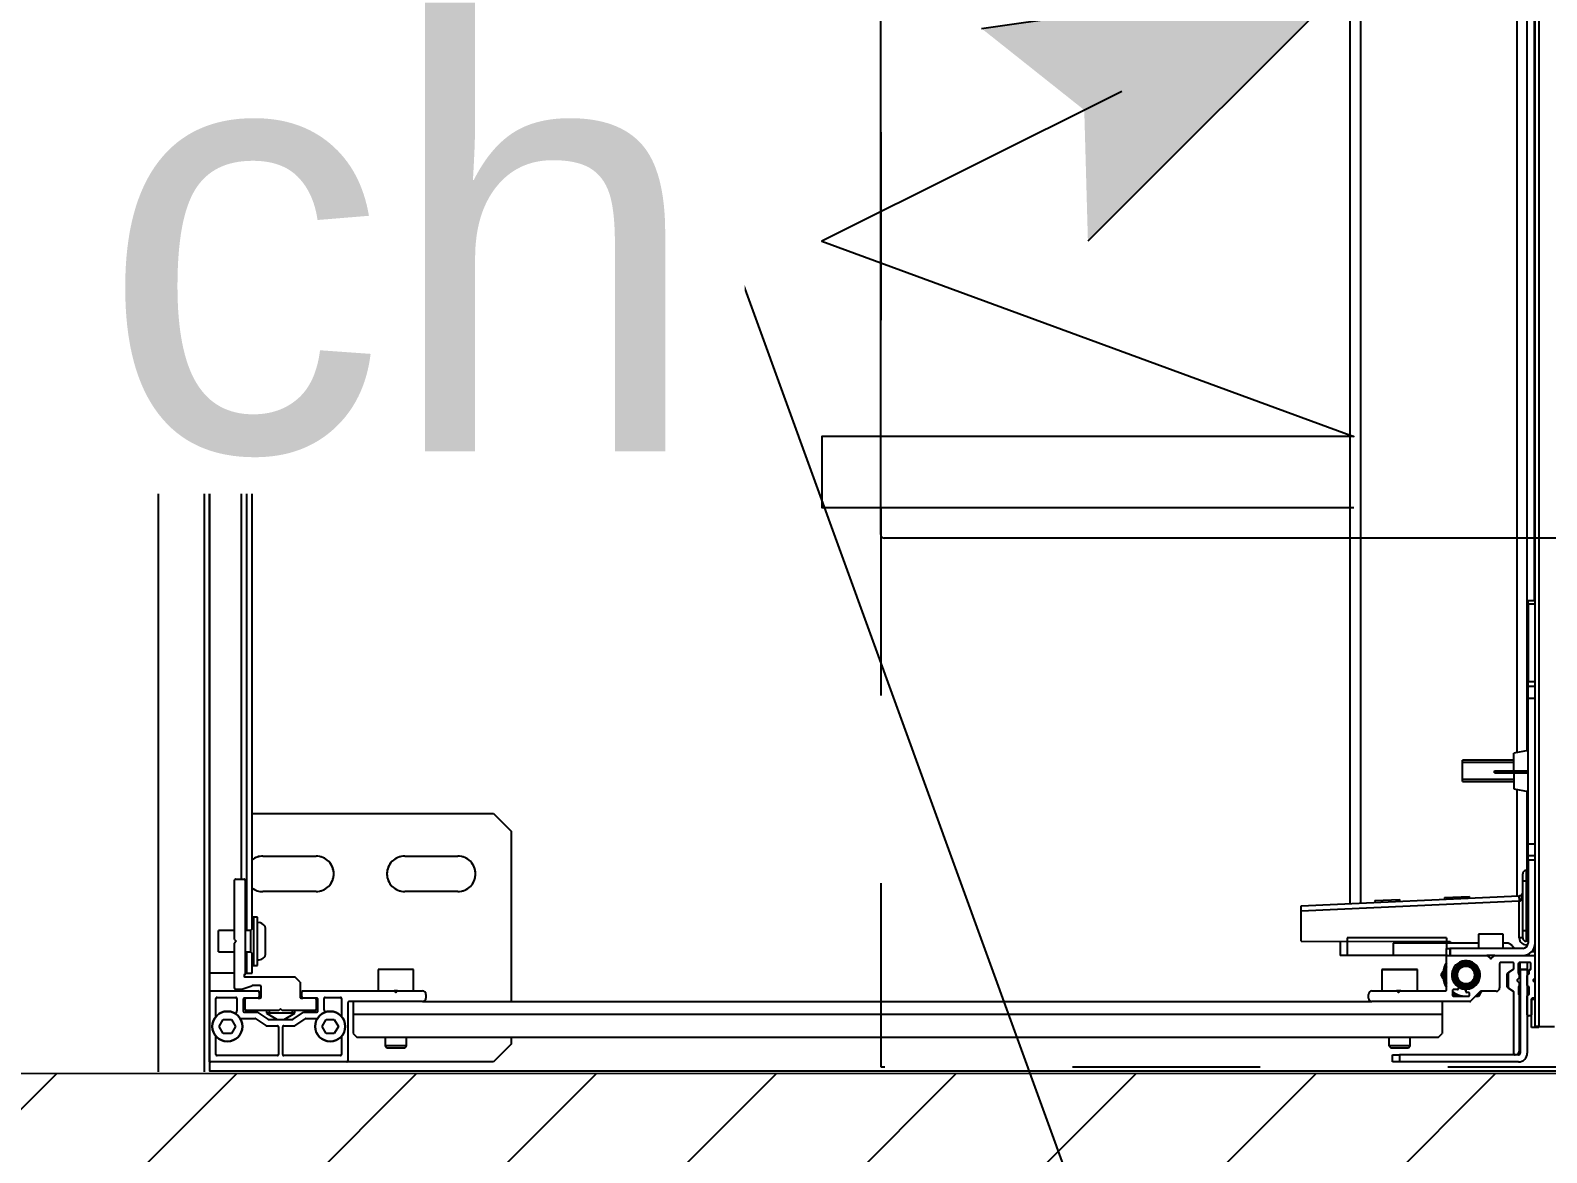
# Model space of a CAD drawing. Header units: centimetres. Extents: x -58072 to 12532, y -30603 to 6224.
# Drawn here: x 9872.75 to 9915.5, y 4298.04 to 4329.67 of the extents above; entities that cross this region are included whole.
import ezdxf

# ---------------------------------------------------------------- set-up
doc = ezdxf.new("R2010")
doc.units = ezdxf.units.CM
doc.linetypes.add('Style de ligne -1', pattern=[0.41664, 0.20828, -0.20836])
for name, color, linetype in [('B Aménagement intérieur', 252, 'Continuous'), ('B GÈnÈral_Hatch', 252, 'Continuous'), ('B Général', 252, 'Continuous'), ('C ANNOTATIONS-prestations', 252, 'Continuous'), ('F REMPLISSAGE-vert clair', 252, 'Continuous'), ('F REMPLISSAGE-vert foncé', 252, 'Continuous'), ('MTI900_Alu', 252, 'Continuous'), ('prlm-CHAUFF', 4, 'Continuous')]:
    doc.layers.add(name, color=color, linetype=linetype)
doc.layers.add('prlm-ELEC-CFO', color=1, linetype='Continuous', lineweight=25)
doc.layers.add('prlm-GAZ', color=2, linetype='Continuous', lineweight=25)
doc.layers.get('prlm-CHAUFF').off()
doc.styles.add('prlm-elec-cfo', font='comic.ttf', dxfattribs={"height": 12})

# ---------------------------------------------------------------- blocks, each defined once
blk = doc.blocks.new('B 60.200_wc-2')
at = {"layer": 'B Général', "linetype": 'Continuous'}
for p, q in [((-25, -20.1), (-25, 0)), ((-24.9, 0.1), (24.9, 0.1))]:
    blk.add_line(p, q, dxfattribs=at)
blk.add_arc((-24.9, 0), 0.1, 90, 180, dxfattribs=at)
blk = doc.blocks.new('B 60.Groupe-2-1')
at = {"layer": 'B Général', "linetype": 'Style de ligne -1', "ltscale": 25.4, "flags": 128}
blk.add_lwpolyline([(-35.4, 7.6), (35.6, 7.6), (35.6, -32.4), (-35.4, -32.4)], close=True, dxfattribs=at)
at = {"layer": 'B Général', "xscale": -1, "rotation": 270}
blk.add_blockref('B 60.200_wc-2', (35.5, 7.5), dxfattribs=at)
blk = doc.blocks.new('B 60.WC-plan-PMR')
at = {"layer": 'B Général'}
blk.add_blockref('B 60.Groupe-2-1', (0, 0), dxfattribs=at)
blk = doc.blocks.new('B 60.T2 S307 (2D)')
at = {"layer": 'B Général', "linetype": 'Continuous'}
blk.add_line((-312.395, -200.476), (-312.395, -291.559), dxfattribs=at)
at = {"layer": 'F REMPLISSAGE-vert clair'}
blk.add_line((-313.695, -199.176), (-313.695, -291.559), dxfattribs=at)
at = {"layer": 'F REMPLISSAGE-vert foncé'}
blk.add_line((-313.695, -199.176), (-313.695, -291.559), dxfattribs=at)
at = {"layer": 'F REMPLISSAGE-vert foncé', "linetype": 'Continuous'}
blk.add_line((-312.395, -200.476), (-312.395, -291.559), dxfattribs=at)
at = {"layer": 'B Général', "xscale": -1}
blk.add_blockref('B 60.WC-plan-PMR', (-257.726, -259.015), dxfattribs=at)
blk = doc.blocks.new('B 60.G 100_80')
at = {"layer": 'B Général', "linetype": 'Continuous', "flags": 128}
blk.add_lwpolyline([(9.5, -45), (9.5, 45), (48.52, 45), (48.52, -45)], close=True, dxfattribs=at)
at = {"layer": 'C ANNOTATIONS-prestations'}
for p, q in [((9.5, 44.75), (9.5, 44.72)), ((9.53, 44.75), (9.5, 44.75)), ((9.5, 44.72), (9.5, 42.78)), ((13.37, 44.75), (9.53, 44.75)), ((9.68, 44.54), (9.68, 44.033)), ((11.41, 44.57), (9.71, 44.57)), ((11.44, 43.76), (11.44, 44.54)), ((11.56, 44.54), (11.56, 43.76)), ((13.19, 44.57), (11.59, 44.57)), ((13.22, 44.033), (13.22, 44.54)), ((17.5, 44.75), (13.37, 44.75)), ((13.4, 43.08), (13.4, 44.72)), ((18, 44.25), (17.5, 44.75)), ((43.05, 44.75), (42.85, 44.75)), ((42.85, 44.75), (42.85, 44.55)), ((42.85, 44.55), (43.05, 44.55)), ((46.4, 44.75), (43.05, 44.75)), ((43.05, 44.55), (43.05, 44.75)), ((46.4, 44.55), (43.05, 44.55)), ((46.27, 44.52), (46.27, 42.791)), ((46.32, 44.55), (46.3, 44.55)), ((46.45, 42.15), (46.45, 44.5)), ((46.65, 42.15), (46.65, 44.5)), ((13.55, 43.95), (13.65, 44.05)), ((13.65, 44.05), (44.15, 44.05)), ((14.45, 44.3), (14.5, 44.35)), ((15.05, 44.3), (14.45, 44.3)), ((14.45, 44.05), (14.45, 44.3)), ((14.5, 44.35), (15, 44.35)), ((15, 44.35), (15.05, 44.3)), ((15.05, 44.3), (15.05, 44.05)), ((18, 44.05), (18, 44.25)), ((42.75, 44.3), (42.8, 44.35)), ((43.35, 44.3), (42.75, 44.3)), ((42.75, 44.05), (42.75, 44.3)), ((42.8, 44.35), (43.3, 44.35)), ((43.3, 44.35), (43.35, 44.3)), ((43.35, 44.3), (43.35, 44.05)), ((44.15, 44.05), (44.25, 43.95)), ((46.42, 42.855), (46.42, 44.45)), ((9.885, 43.95), (9.769, 43.75)), ((9.769, 43.75), (9.885, 43.55)), ((10.115, 43.95), (9.885, 43.95)), ((10.231, 43.75), (10.115, 43.95)), ((10.115, 43.55), (10.231, 43.75)), ((10.803, 43.535), (11.088, 43.725)), ((11.105, 43.73), (11.41, 43.73)), ((11.59, 43.73), (11.904, 43.73)), ((11.904, 43.73), (12.197, 43.535)), ((12.785, 43.95), (12.669, 43.75)), ((12.669, 43.75), (12.785, 43.55)), ((13.015, 43.95), (12.785, 43.95)), ((13.131, 43.75), (13.015, 43.95)), ((13.015, 43.55), (13.131, 43.75)), ((13.55, 43.4), (13.55, 43.95)), ((44.25, 43.4), (44.25, 43.95)), ((46.97, 43.78), (46.77, 43.78)), ((46.77, 43.78), (46.77, 42.98)), ((46.87, 43.75), (46.87, -43.75)), ((46.97, 43.75), (46.87, 43.75)), ((46.97, 43.75), (46.97, 43.78)), ((46.97, -43.75), (46.97, 43.75)), ((46.97, 43.75), (47.42, 43.75)), ((9.68, 43.467), (9.68, 42.96)), ((9.885, 43.55), (10.115, 43.55)), ((10.27, 42.96), (10.27, 43.307)), ((10.364, 43.53), (10.786, 43.53)), ((10.45, 42.98), (10.45, 43.32)), ((10.48, 43.35), (10.841, 43.35)), ((10.5, 43.27), (10.5, 42.98)), ((11.45, 43.3), (10.53, 43.3)), ((10.858, 43.355), (11.142, 43.545)), ((11.1, 43.377), (11.4, 43.55)), ((11.9, 43.377), (11.1, 43.377)), ((11.1, 43.3), (11.1, 43.377)), ((11.159, 43.55), (11.841, 43.55)), ((11.177, 43.3), (11.177, 43.421)), ((11.5, 43.25), (11.45, 43.3)), ((11.55, 43.3), (11.5, 43.25)), ((12.47, 43.3), (11.55, 43.3)), ((11.6, 43.55), (11.9, 43.377)), ((11.823, 43.3), (11.823, 43.421)), ((11.858, 43.545), (12.15, 43.35)), ((11.9, 43.377), (11.9, 43.3)), ((12.15, 43.35), (12.52, 43.35)), ((12.214, 43.53), (12.536, 43.53)), ((12.5, 42.98), (12.5, 43.27)), ((12.55, 43.32), (12.55, 42.98)), ((12.73, 43.28), (12.73, 42.96)), ((12.785, 43.55), (13.015, 43.55)), ((13.22, 42.96), (13.22, 43.467)), ((13.55, 43.05), (13.55, 43.4)), ((13.55, 43.4), (44.25, 43.4)), ((44.25, 43.05), (44.25, 43.4)), ((46.65, 43.42), (46.65, 42.885)), ((46.74, 43.45), (46.68, 43.45)), ((46.77, 42.98), (46.77, 43.42)), ((9.5, 42.78), (9.5, 42.25)), ((9.53, 42.75), (10.87, 42.75)), ((9.71, 42.93), (10.24, 42.93)), ((10.87, 42.95), (10.48, 42.95)), ((10.87, 42.95), (10.92, 42.95)), ((10.9, 42.78), (10.9, 42.92)), ((10.95, 42.92), (10.95, 42.63)), ((12.05, 42.5), (12.05, 42.92)), ((12.08, 42.95), (12.13, 42.95)), ((12.1, 42.92), (12.1, 42.78)), ((12.52, 42.95), (12.13, 42.95)), ((12.13, 42.75), (14.7, 42.75)), ((12.76, 42.93), (13.19, 42.93)), ((15.5, 43.05), (13.43, 43.05)), ((14.25, 42.15), (14.25, 42.75)), ((14.7, 42.75), (14.729, 42.779)), ((14.8, 42.75), (14.7, 42.75)), ((14.771, 42.779), (14.8, 42.75)), ((14.8, 42.75), (15.5, 42.75)), ((15.25, 42.75), (15.25, 42.15)), ((15.5, 43.05), (42.27, 43.05)), ((15.6, 42.85), (15.6, 42.95)), ((18, 38.25), (18, 43.05)), ((42.17, 42.95), (42.17, 42.85)), ((45.028, 43.05), (42.27, 43.05)), ((42.27, 42.75), (42.958, 42.75)), ((42.55, 42.15), (42.55, 42.75)), ((43.082, 42.75), (42.958, 42.75)), ((42.979, 42.759), (42.999, 42.779)), ((43.041, 42.779), (43.061, 42.759)), ((43.082, 42.75), (44.34, 42.75)), ((43.55, 42.75), (43.55, 42.15)), ((44.566, 42.9), (44.54, 42.854)), ((44.54, 42.74), (44.54, 42.87)), ((44.57, 42.9), (44.99, 42.9)), ((44.92, 42.76), (44.92, 42.729)), ((44.99, 42.79), (44.95, 42.79)), ((45.02, 42.87), (45.02, 42.82)), ((45.321, 42.769), (45.049, 43.041)), ((45.27, 42.906), (45.184, 42.906)), ((45.328, 42.806), (45.27, 42.906)), ((45.77, 42.76), (45.342, 42.76)), ((46.257, 42.766), (46.133, 42.679)), ((46.4, 42.653), (46.4, 42.827)), ((46.7, 42.826), (46.7, 42.654)), ((46.77, 42.98), (46.87, 42.98)), ((46.84, 42.95), (46.8, 42.95)), ((10.2, 42.67), (10.2, 41.4)), ((10.23, 42.7), (10.395, 42.7)), ((10.405, 42.699), (10.695, 42.602)), ((10.5, 42.35), (11.9, 42.35)), ((10.92, 42.6), (10.705, 42.6)), ((12.05, 42.5), (11.9, 42.35)), ((44.278, 42.4), (44.22, 42.3)), ((44.37, 42.72), (44.37, 41.78)), ((44.68, 42.71), (44.57, 42.71)), ((44.71, 42.657), (44.71, 42.68)), ((45.87, 41.98), (45.87, 42.66)), ((46.07, 42.63), (46.09, 42.65)), ((46.07, 42.27), (46.07, 42.63)), ((46.07, 42.607), (46.12, 42.607)), ((46.09, 42.25), (46.09, 42.65)), ((46.09, 42.65), (46.12, 42.65)), ((46.12, 42.654), (46.12, 42.246)), ((46.371, 42.471), (46.42, 42.521)), ((46.42, 42.379), (46.371, 42.429)), ((46.4, 42.65), (46.45, 42.65)), ((46.4, 42.607), (46.45, 42.607)), ((46.42, 42.521), (46.42, 42.625)), ((46.42, 42.28), (46.42, 42.379)), ((46.65, 42.595), (46.65, 42.31)), ((46.661, 42.651), (46.7, 42.69)), ((46.661, 42.618), (46.661, 42.651)), ((46.821, 42.471), (46.87, 42.521)), ((46.87, 42.379), (46.821, 42.429)), ((46.835, 42.414), (46.835, 42.486)), ((9.5, 42.25), (9.5, -42.25)), ((10.2, 42.25), (9.5, 42.25)), ((10.5, 39.63), (10.5, 42.29)), ((10.55, 42.25), (10.5, 42.25)), ((10.55, 42.25), (10.55, 41.65)), ((10.55, 42.25), (10.7, 42.25)), ((10.7, 42.25), (10.7, 41.7)), ((10.7, 42.03), (10.75, 42.03)), ((10.75, 42.03), (10.75, 40.67)), ((10.75, 42.03), (10.85, 42.03)), ((10.85, 42.03), (10.85, 40.67)), ((15.25, 42.15), (14.25, 42.15)), ((43.55, 42.15), (42.55, 42.15)), ((44.22, 42.3), (44.278, 42.2)), ((45.114, 41.95), (44.726, 41.95)), ((46.24, 41.95), (45.9, 41.95)), ((46.07, 42.293), (46.12, 42.293)), ((46.09, 42.25), (46.07, 42.27)), ((46.12, 42.25), (46.09, 42.25)), ((46.133, 42.221), (46.257, 42.134)), ((46.27, 42.109), (46.27, 41.98)), ((46.4, 42.293), (46.45, 42.293)), ((46.4, 42.252), (46.4, 41.98)), ((46.45, 42.25), (46.4, 42.25)), ((46.72, 41.95), (46.43, 41.95)), ((46.65, 42.15), (46.45, 42.15)), ((46.45, 42.15), (46.45, 41.95)), ((46.65, 41.95), (46.65, 42.15)), ((46.661, 42.25), (46.661, 42.287)), ((46.7, 42.21), (46.661, 42.25)), ((46.7, 42.251), (46.7, 42.15)), ((46.7, 42.15), (46.72, 42.15)), ((46.75, 42.12), (46.75, 41.98)), ((9.75, 41.65), (9.75, 41.05)), ((9.75, 41.65), (10.2, 41.65)), ((10.5, 41.65), (10.65, 41.65)), ((10.65, 41.65), (10.75, 41.75)), ((10.65, 41.05), (10.65, 41.65)), ((11.08, 41.675), (11.08, 41.025)), ((41.57, 41.75), (41.37, 41.75)), ((41.37, 41.354), (41.37, 41.75)), ((42.87, 41.75), (41.57, 41.75)), ((41.57, 41.25), (41.57, 41.75)), ((44.37, 41.75), (42.87, 41.75)), ((42.87, 41.4), (42.87, 41.75)), ((44.4, 41.75), (44.37, 41.75)), ((44.37, 41.75), (44.37, 41.55)), ((44.37, 41.4), (44.37, 41.55)), ((44.37, 41.55), (44.47, 41.55)), ((44.4, 41.75), (45.508, 41.75)), ((44.47, 41.55), (44.47, 41.75)), ((46.52, 41.55), (44.47, 41.55)), ((45.27, 41.15), (45.27, 41.55)), ((45.732, 41.75), (45.508, 41.75)), ((45.529, 41.759), (45.599, 41.829)), ((45.641, 41.829), (45.711, 41.759)), ((45.732, 41.75), (46.84, 41.75)), ((45.97, 41.55), (45.97, 41.15)), ((46.87, 41.65), (46.765, 41.65)), ((46.87, 41.75), (46.84, 41.75)), ((10.2, 41.05), (9.75, 41.05)), ((10.25, 41.35), (10.2, 41.4)), ((10.2, 41.3), (10.25, 41.35)), ((10.2, 41.3), (10.2, 39.63)), ((10.65, 41.05), (10.5, 41.05)), ((10.55, 41.05), (10.55, -41.05)), ((10.75, 40.95), (10.65, 41.05)), ((40.27, 41.351), (44.47, 41.36)), ((40.27, 41.351), (40.27, 40.5)), ((44.37, 41.25), (41.57, 41.25)), ((44.37, 41.4), (42.87, 41.4)), ((44.37, 41.25), (44.37, 41.4)), ((45.27, 41.4), (44.37, 41.4)), ((44.47, 41.36), (44.472, 41.4)), ((45.97, 41.15), (45.27, 41.15)), ((46.067, 41.4), (45.97, 41.4)), ((46.42, 41.25), (46.42, 40.221)), ((46.52, 41.25), (46.42, 41.25)), ((46.52, 41.25), (46.52, 41.05)), ((46.52, 41.05), (46.52, 39.65)), ((46.52, 41.05), (46.62, 41.05)), ((46.67, 41.35), (46.62, 41.35)), ((46.62, 41.05), (46.62, 41.35)), ((46.62, 41.05), (46.67, 41.05)), ((46.62, 39.65), (46.62, 41.05)), ((46.67, 39.067), (46.67, 41.4)), ((10.7, 41), (10.7, -41)), ((10.75, 40.67), (10.7, 40.67)), ((10.85, 40.67), (10.75, 40.67)), ((46.42, 40.221), (40.27, 40.5)), ((40.27, 40.5), (40.27, 40.35)), ((40.27, 40.35), (46.413, 40.071)), ((41.65, 2.775), (41.65, 40.287)), ((41.95, 2.775), (41.95, 40.274)), ((42.354, 40.205), (42.357, 40.255)), ((42.354, 40.205), (43.056, 40.173)), ((43.058, 40.223), (43.056, 40.173)), ((46.413, 40.071), (46.42, 40.221)), ((46.425, 40.22), (46.42, 40.221)), ((12.5, 39.95), (11, 39.95)), ((16.5, 39.95), (15, 39.95)), ((44.316, 40.116), (44.319, 40.166)), ((44.316, 40.116), (45.018, 40.084)), ((45.02, 40.134), (45.018, 40.084)), ((46.35, 37.066), (46.35, 40.074)), ((46.413, 40.071), (46.425, 40.07)), ((10.23, 39.6), (10.47, 39.6)), ((10.4, 39.6), (10.4, -39.6)), ((46.52, 39.65), (46.52, 39.45)), ((46.52, 39.65), (46.62, 39.65)), ((46.67, 39.65), (46.62, 39.65)), ((46.62, 39.35), (46.62, 39.65)), ((46.62, 39.35), (46.67, 39.35)), ((46.65, 39.35), (46.65, 37.126)), ((11, 38.95), (12.5, 38.95)), ((15, 38.95), (16.5, 38.95)), ((46.87, 39.067), (46.67, 39.067)), ((46.67, 39.067), (46.67, 38.932)), ((46.67, 38.932), (46.67, 38.6)), ((46.67, 38.932), (46.87, 38.932)), ((46.67, 38.6), (46.67, 34.5)), ((46.67, 38.6), (46.87, 38.6)), ((17.5, 37.75), (18, 38.25)), ((10.7, 37.75), (17.5, 37.75)), ((44.82, 36.85), (44.82, 36.25)), ((44.82, 36.85), (46.27, 36.85)), ((46.27, 36.789), (44.82, 36.789)), ((46.27, 37.05), (46.67, 37.13)), ((46.27, 36.6), (46.27, 37.05)), ((45.725, 36.6), (45.725, 36.55)), ((45.725, 36.6), (45.861, 36.6)), ((45.725, 36.55), (45.861, 36.55)), ((45.861, 36.6), (45.861, 36.55)), ((45.861, 36.6), (46.67, 36.6)), ((45.861, 36.55), (46.67, 36.55)), ((46.27, 36.55), (46.27, 36.05)), ((46.27, 36.311), (44.82, 36.311)), ((46.27, 36.25), (44.82, 36.25)), ((46.67, 35.97), (46.27, 36.05)), ((46.35, 2.6), (46.35, 36.034)), ((46.65, 35.974), (46.65, 2.5)), ((46.67, 34.5), (46.87, 34.5)), ((46.67, 34.5), (46.67, 34.168)), ((46.87, 34.168), (46.67, 34.168)), ((46.67, 34.168), (46.67, 34.033)), ((46.67, 31.85), (46.67, 34.033)), ((46.67, 34.033), (46.87, 34.033)), ((46.67, 31.85), (46.67, 31.75)), ((46.87, 31.85), (46.67, 31.85)), ((46.67, 31.75), (46.87, 31.75)), ((46.85, 31.75), (46.85, 2.433))]:
    blk.add_line(p, q, dxfattribs=at)
at = {"layer": 'C ANNOTATIONS-prestations', "flags": 128}
for points in [[(9.5, 44.72, -0.198912), (9.509, 44.741, -0.198912), (9.53, 44.75)], [(9.68, 44.54, -0.198912), (9.689, 44.561, -0.198912), (9.71, 44.57)], [(11.41, 44.57, -0.198912), (11.431, 44.561, -0.198912), (11.44, 44.54)], [(11.56, 44.54, -0.198912), (11.569, 44.561, -0.198912), (11.59, 44.57)], [(13.19, 44.57, -0.198912), (13.211, 44.561, -0.198912), (13.22, 44.54)], [(13.37, 44.75, -0.198912), (13.391, 44.741, -0.198912), (13.4, 44.72)], [(46.27, 44.52, -0.198912), (46.279, 44.541, -0.198912), (46.3, 44.55)], [(46.32, 44.55, -0.198912), (46.391, 44.521, -0.198912), (46.42, 44.45)], [(46.4, 44.75, -0.198912), (46.577, 44.677, -0.198912), (46.65, 44.5)], [(46.4, 44.55, -0.198912), (46.435, 44.535, -0.198912), (46.45, 44.5)], [(9.68, 44.03, -0.01196), (9.68, 44.031, -0.01196), (9.68, 44.033)], [(13.22, 44.033, -0.01196), (13.22, 44.031, -0.01196), (13.22, 44.03)], [(11.088, 43.725, -0.073633), (11.096, 43.729, -0.073633), (11.105, 43.73)], [(11.44, 43.76, -0.198912), (11.431, 43.739, -0.198912), (11.41, 43.73)], [(11.59, 43.73, -0.198912), (11.569, 43.739, -0.198912), (11.56, 43.76)], [(9.68, 43.467, -0.01196), (9.68, 43.469, -0.01196), (9.68, 43.47)], [(10.225, 43.39, -0.123554), (10.258, 43.354, -0.123554), (10.27, 43.307)], [(10.45, 43.32, -0.198912), (10.459, 43.341, -0.198912), (10.48, 43.35)], [(10.5, 43.27, -0.198912), (10.509, 43.291, -0.198912), (10.53, 43.3)], [(10.803, 43.535, -0.073633), (10.795, 43.531, -0.073633), (10.786, 43.53)], [(10.858, 43.355, -0.073633), (10.85, 43.351, -0.073633), (10.841, 43.35)], [(11.142, 43.545, -0.073633), (11.15, 43.549, -0.073633), (11.159, 43.55)], [(11.841, 43.55, -0.073633), (11.85, 43.549, -0.073633), (11.858, 43.545)], [(12.214, 43.53, -0.073633), (12.205, 43.531, -0.073633), (12.197, 43.535)], [(12.47, 43.3, -0.198912), (12.491, 43.291, -0.198912), (12.5, 43.27)], [(12.52, 43.35, -0.198912), (12.541, 43.341, -0.198912), (12.55, 43.32)], [(12.73, 43.28, -0.095961), (12.737, 43.318, -0.095961), (12.758, 43.35)], [(13.22, 43.47, -0.01196), (13.22, 43.469, -0.01196), (13.22, 43.467)], [(46.65, 43.42, -0.198912), (46.659, 43.441, -0.198912), (46.68, 43.45)], [(46.74, 43.45, -0.198912), (46.761, 43.441, -0.198912), (46.77, 43.42)], [(9.53, 42.75, -0.198912), (9.509, 42.759, -0.198912), (9.5, 42.78)], [(9.71, 42.93, -0.198912), (9.689, 42.939, -0.198912), (9.68, 42.96)], [(10.27, 42.96, -0.198912), (10.261, 42.939, -0.198912), (10.24, 42.93)], [(10.48, 42.95, -0.198912), (10.459, 42.959, -0.198912), (10.45, 42.98)], [(10.53, 42.95, -0.198912), (10.509, 42.959, -0.198912), (10.5, 42.98)], [(10.87, 42.95, -0.198912), (10.891, 42.941, -0.198912), (10.9, 42.92)], [(10.9, 42.78, -0.198912), (10.891, 42.759, -0.198912), (10.87, 42.75)], [(10.92, 42.95, -0.198912), (10.941, 42.941, -0.198912), (10.95, 42.92)], [(12.05, 42.92, -0.198912), (12.059, 42.941, -0.198912), (12.08, 42.95)], [(12.1, 42.92, -0.198912), (12.109, 42.941, -0.198912), (12.13, 42.95)], [(12.13, 42.75, -0.198912), (12.109, 42.759, -0.198912), (12.1, 42.78)], [(12.5, 42.98, -0.198912), (12.491, 42.959, -0.198912), (12.47, 42.95)], [(12.55, 42.98, -0.198912), (12.541, 42.959, -0.198912), (12.52, 42.95)], [(12.76, 42.93, -0.198912), (12.739, 42.939, -0.198912), (12.73, 42.96)], [(13.22, 42.96, -0.198912), (13.211, 42.939, -0.198912), (13.19, 42.93)], [(13.43, 43.05, -0.198912), (13.409, 43.059, -0.198912), (13.4, 43.08)], [(14.729, 42.779, -0.198912), (14.75, 42.788, -0.198912), (14.771, 42.779)], [(15.5, 43.05, -0.198912), (15.571, 43.021, -0.198912), (15.6, 42.95)], [(15.6, 42.85, -0.198912), (15.571, 42.779, -0.198912), (15.5, 42.75)], [(42.17, 42.95, -0.198912), (42.199, 43.021, -0.198912), (42.27, 43.05)], [(42.27, 42.75, -0.198912), (42.199, 42.779, -0.198912), (42.17, 42.85)], [(42.979, 42.759, -0.098491), (42.969, 42.752, -0.098491), (42.958, 42.75)], [(42.999, 42.779, -0.198912), (43.02, 42.788, -0.198912), (43.041, 42.779)], [(43.082, 42.75, -0.098491), (43.071, 42.752, -0.098491), (43.061, 42.759)], [(44.34, 42.75, -0.198912), (44.361, 42.741, -0.198912), (44.37, 42.72)], [(44.54, 42.87, -0.198912), (44.549, 42.891, -0.198912), (44.57, 42.9)], [(44.54, 42.764, -0.104675), (44.761, 42.879, -0.104675), (45.009, 42.893)], [(44.54, 42.827, -0.02871), (44.603, 42.867, -0.02871), (44.67, 42.9)], [(44.92, 42.76, -0.198912), (44.929, 42.781, -0.198912), (44.95, 42.79)], [(44.99, 42.9, -0.198912), (45.011, 42.891, -0.198912), (45.02, 42.87)], [(45.02, 42.82, -0.198912), (45.011, 42.799, -0.198912), (44.99, 42.79)], [(45.028, 43.05, -0.098491), (45.039, 43.048, -0.098491), (45.049, 43.041)], [(45.207, 42.883, -0.041018), (45.298, 42.829, -0.041018), (45.379, 42.76)], [(45.342, 42.76, -0.098491), (45.331, 42.762, -0.098491), (45.321, 42.769)], [(45.77, 42.76, -0.198912), (45.841, 42.731, -0.198912), (45.87, 42.66)], [(46.27, 42.791, -0.120588), (46.267, 42.777, -0.120588), (46.257, 42.766)], [(46.4, 42.827, -0.155096), (46.406, 42.844, -0.155096), (46.42, 42.855)], [(46.675, 42.855, -0.17724), (46.657, 42.866, -0.17724), (46.65, 42.885)], [(46.675, 42.855, -0.17724), (46.693, 42.845, -0.17724), (46.7, 42.826)], [(46.8, 42.95, -0.198912), (46.779, 42.959, -0.198912), (46.77, 42.98)], [(46.84, 42.95, -0.198912), (46.861, 42.941, -0.198912), (46.87, 42.92)], [(10.2, 42.67, -0.198912), (10.209, 42.691, -0.198912), (10.23, 42.7)], [(10.395, 42.7, -0.040241), (10.4, 42.7, -0.040241), (10.405, 42.699)], [(10.5, 42.29, -0.414214), (10.47, 42.32, -0.414214), (10.5, 42.35)], [(10.705, 42.6, -0.040241), (10.7, 42.6, -0.040241), (10.695, 42.602)], [(10.95, 42.63, -0.198912), (10.941, 42.609, -0.198912), (10.92, 42.6)], [(44.37, 41.954, -0.14145), (44.27, 42.3, -0.14145), (44.37, 42.646)], [(44.37, 42.06, -0.103148), (44.32, 42.3, -0.103148), (44.37, 42.54)], [(44.948, 42.699, -0.366532), (45.318, 42.338, -0.366532), (45.023, 41.914, -0.366532), (44.556, 42.135, -0.366532), (44.697, 42.632)], [(44.57, 42.71, -0.198912), (44.549, 42.719, -0.198912), (44.54, 42.74)], [(44.68, 42.71, -0.198912), (44.701, 42.701, -0.198912), (44.71, 42.68)], [(44.697, 42.632, -0.082935), (44.817, 42.687, -0.082935), (44.948, 42.699)], [(44.71, 42.657, -0.122946), (44.706, 42.643, -0.122946), (44.697, 42.632)], [(44.948, 42.699, -0.189855), (44.928, 42.709, -0.189855), (44.92, 42.729)], [(46.12, 42.654, -0.120588), (46.123, 42.668, -0.120588), (46.133, 42.679)], [(46.371, 42.429, -0.198912), (46.362, 42.45, -0.198912), (46.371, 42.471)], [(46.42, 42.625, -0.155096), (46.406, 42.636, -0.155096), (46.4, 42.653)], [(46.661, 42.651, -0.013224), (46.655, 42.65, -0.013224), (46.65, 42.65)], [(46.65, 42.595, -0.17724), (46.657, 42.614, -0.17724), (46.675, 42.625)], [(46.7, 42.654, -0.17724), (46.693, 42.635, -0.17724), (46.675, 42.625)], [(46.821, 42.429, -0.198912), (46.812, 42.45, -0.198912), (46.821, 42.471)], [(45.9, 41.95, -0.198912), (45.879, 41.959, -0.198912), (45.87, 41.98)], [(46.133, 42.221, -0.120588), (46.123, 42.232, -0.120588), (46.12, 42.246)], [(46.27, 41.98, -0.198912), (46.261, 41.959, -0.198912), (46.24, 41.95)], [(46.257, 42.134, -0.120588), (46.267, 42.123, -0.120588), (46.27, 42.109)], [(46.4, 42.252, -0.155096), (46.406, 42.269, -0.155096), (46.42, 42.28)], [(46.43, 41.95, -0.198912), (46.409, 41.959, -0.198912), (46.4, 41.98)], [(46.675, 42.28, -0.17724), (46.657, 42.291, -0.17724), (46.65, 42.31)], [(46.65, 42.25, -0.013224), (46.655, 42.25, -0.013224), (46.661, 42.25)], [(46.675, 42.28, -0.17724), (46.693, 42.27, -0.17724), (46.7, 42.251)], [(46.72, 42.15, -0.198912), (46.741, 42.141, -0.198912), (46.75, 42.12)], [(46.75, 41.98, -0.198912), (46.741, 41.959, -0.198912), (46.72, 41.95)], [(10.85, 41.873, -0.218554), (11.01, 41.827, -0.218554), (11.08, 41.675)], [(10.85, 41.874, -0.003145), (10.853, 41.874, -0.003145), (10.855, 41.874)], [(44.4, 41.75, -0.198912), (44.379, 41.759, -0.198912), (44.37, 41.78)], [(45.529, 41.759, -0.098491), (45.519, 41.752, -0.098491), (45.508, 41.75)], [(45.599, 41.829, -0.198912), (45.62, 41.838, -0.198912), (45.641, 41.829)], [(45.732, 41.75, -0.098491), (45.721, 41.752, -0.098491), (45.711, 41.759)], [(46.22, 41.472, -0.109774), (46.151, 41.419, -0.109774), (46.067, 41.4)], [(46.22, 41.472, -0.028434), (46.259, 41.513, -0.028434), (46.302, 41.55)], [(46.52, 41.75, -0.198912), (46.767, 41.648, -0.198912), (46.87, 41.4)], [(46.52, 41.55, -0.198912), (46.626, 41.506, -0.198912), (46.67, 41.4)], [(46.87, 41.78, -0.198912), (46.861, 41.759, -0.198912), (46.84, 41.75)], [(46.42, 41.25, -0.227222), (46.495, 41.406, -0.227222), (46.663, 41.445)], [(46.52, 41.25, -0.198912), (46.549, 41.321, -0.198912), (46.62, 41.35)], [(11.08, 41.025, -0.218554), (11.01, 40.873, -0.218554), (10.85, 40.827)], [(10.855, 40.827, -0.003145), (10.853, 40.826, -0.003145), (10.85, 40.826)], [(10.7, 39.85, -0.080612), (10.842, 39.924, -0.080612), (11, 39.95)], [(12.5, 39.95, -0.414214), (13, 39.45, -0.414214), (12.5, 38.95)], [(15, 38.95, -0.414214), (14.5, 39.45, -0.414214), (15, 39.95)], [(16.5, 39.95, -0.414214), (17, 39.45, -0.414214), (16.5, 38.95)], [(46.425, 40.07, -0.193016), (46.492, 40.04, -0.193016), (46.52, 39.97)], [(10.23, 39.6, -0.198912), (10.209, 39.609, -0.198912), (10.2, 39.63)], [(10.5, 39.63, -0.198912), (10.491, 39.609, -0.198912), (10.47, 39.6)], [(46.62, 39.35, -0.198912), (46.549, 39.379, -0.198912), (46.52, 39.45)], [(11, 38.95, -0.080612), (10.842, 38.976, -0.080612), (10.7, 39.05)]]:
    blk.add_lwpolyline(points, format="xyb", dxfattribs=at)
at = {"layer": 'C ANNOTATIONS-prestations'}
for centre, radius in [((10, 43.75), 0.425), ((12.9, 43.75), 0.425), ((44.92, 42.3), 0.35), ((44.92, 42.3), 0.3), ((44.92, 42.3), 0.25)]:
    blk.add_circle(centre, radius, dxfattribs=at)
for points, knots in [([(46.425, 40.07), (46.424, 40.07), (46.424, 40.071), (46.424, 40.072), (46.423, 40.074), (46.422, 40.083), (46.422, 40.103), (46.422, 40.13), (46.423, 40.182), (46.424, 40.218), (46.424, 40.219), (46.425, 40.22)], [0, 0, 0, 1, 2, 3, 4, 5, 6, 7, 8, 8, 9, 9, 9]), ([(46.425, 40.22), (46.425, 40.22), (46.437, 40.218), (46.454, 40.206), (46.467, 40.191), (46.48, 40.171), (46.491, 40.146), (46.501, 40.117), (46.513, 40.068), (46.52, 40.004), (46.52, 39.975), (46.52, 39.972), (46.52, 39.97)], [0, 0, 0, 1, 2, 3, 4, 5, 6, 7, 8, 9, 9, 10, 10, 10])]:
    blk.add_open_spline(points, degree=2, knots=knots, dxfattribs=at)
blk = doc.blocks.new('B 70.MTI900_Alu_390')
at = {"layer": 'MTI900_Alu', "color": 1, "linetype": 'Continuous'}
for p, q in [((-4.475, 0), (-4.472, 0)), ((-4.475, -0.003), (-4.475, 0)), ((-4.472, 0), (-4.278, 0)), ((-4.278, 0), (-4.225, 0)), ((-4.225, 0), (4.225, 0)), ((-4.225, -0.07), (-4.225, 0)), ((-4.475, -0.387), (-4.475, -0.003)), ((-4.457, -0.191), (-4.457, -0.021)), ((-4.454, -0.018), (-4.4033, -0.018)), ((-4.395, -0.0385), (-4.375, -0.0269)), ((-4.395, -0.0615), (-4.395, -0.0385)), ((-4.375, -0.0269), (-4.355, -0.0385)), ((-4.355, -0.0385), (-4.355, -0.0615)), ((-4.3467, -0.018), (-4.296, -0.018)), ((-4.293, -0.021), (-4.293, -0.074)), ((-4.275, -0.003), (-4.275, -0.137)), ((-4.165, -0.025), (-4.105, -0.025)), ((-4.165, -0.025), (-4.165, -0.07)), ((-4.105, -0.07), (-4.105, -0.025)), ((-4.375, -0.0731), (-4.395, -0.0615)), ((-4.355, -0.0615), (-4.375, -0.0731)), ((-4.296, -0.077), (-4.3306, -0.077)), ((-4.27, -0.073), (-4.27, -0.0895)), ((-4.267, -0.07), (-4.14, -0.07)), ((-4.135, -0.075), (-4.14, -0.07)), ((-4.13, -0.07), (-4.135, -0.075)), ((-4.13, -0.07), (-3.963, -0.07)), ((-3.96, -0.073), (-3.96, -0.097)), ((-4.353, -0.0864), (-4.353, -0.1286)), ((-4.335, -0.098), (-4.335, -0.1341)), ((-4.298, -0.095), (-4.332, -0.095)), ((-4.33, -0.195), (-4.33, -0.103)), ((-4.327, -0.1), (-4.298, -0.1)), ((-4.295, -0.137), (-4.295, -0.098)), ((-4.2698, -0.0905), (-4.2602, -0.1195)), ((-4.26, -0.142), (-4.26, -0.1205)), ((-4.235, -0.1), (-4.235, -0.24)), ((-3.963, -0.1), (-4.229, -0.1)), ((-4.225, -0.105), (-4.225, -0.1)), ((-4.225, -0.105), (-4.165, -0.105)), ((-4.225, -0.105), (-4.225, -0.12)), ((-4.225, -0.12), (-4.17, -0.12)), ((-4.203, -0.12), (-4.203, -0.125)), ((-4.203, -0.125), (-4.067, -0.125)), ((-4.203, -0.125), (-4.203, -0.135)), ((-4.165, -0.115), (-4.175, -0.125)), ((-4.165, -0.1), (-4.165, -0.115)), ((-4.105, -0.115), (-4.165, -0.115)), ((-4.105, -0.115), (-4.105, -0.1)), ((-4.105, -0.105), (4.105, -0.105)), ((-4.095, -0.125), (-4.105, -0.115)), ((-4.1, -0.12), (4.1, -0.12)), ((-4.067, -0.125), (-4.067, -0.12)), ((-4.067, -0.135), (-4.067, -0.125)), ((-3.96, -0.09), (3.96, -0.09)), ((-3.775, -0.12), (-3.775, -0.8)), ((-4.373, -0.1605), (-4.373, -0.191)), ((-4.3535, -0.1303), (-4.3725, -0.1588)), ((-4.3377, -0.16), (-4.355, -0.19)), ((-4.355, -0.1659), (-4.355, -0.2341)), ((-4.3355, -0.1358), (-4.3545, -0.1642)), ((-4.33, -0.1677), (-4.3421, -0.1677)), ((-4.3377, -0.24), (-4.3377, -0.16)), ((-4.33, -0.16), (-4.3377, -0.16)), ((-4.295, -0.137), (-4.295, -0.142)), ((-4.278, -0.14), (-4.292, -0.14)), ((-4.292, -0.145), (-4.263, -0.145)), ((-4.203, -0.135), (-4.067, -0.135)), ((-4.1675, -0.158), (-4.1025, -0.158)), ((-3.995, -0.3), (-3.995, -0.15)), ((-3.895, -0.15), (-3.895, -0.3)), ((-4.457, -0.369), (-4.457, -0.209)), ((-4.376, -0.194), (-4.454, -0.194)), ((-4.454, -0.206), (-4.376, -0.206)), ((-4.373, -0.209), (-4.373, -0.2404)), ((-4.355, -0.21), (-4.3377, -0.24)), ((-4.325, -0.2), (-4.33, -0.195)), ((-4.33, -0.205), (-4.325, -0.2)), ((-4.33, -0.297), (-4.33, -0.205)), ((-4.373, -0.2404), (-4.3535, -0.2697)), ((-4.3545, -0.2358), (-4.335, -0.265)), ((-4.33, -0.2323), (-4.3421, -0.2323)), ((-4.3377, -0.24), (-4.33, -0.24)), ((-4.25, -0.255), (-4.292, -0.255)), ((-4.25, -0.255), (-4.235, -0.24)), ((-4.353, -0.2714), (-4.353, -0.3036)), ((-4.335, -0.265), (-4.335, -0.302)), ((-4.295, -0.258), (-4.295, -0.263)), ((-4.295, -0.302), (-4.295, -0.263)), ((-4.292, -0.26), (-4.278, -0.26)), ((-4.275, -0.263), (-4.275, -0.52)), ((-4.395, -0.3285), (-4.375, -0.3169)), ((-4.395, -0.3515), (-4.395, -0.3285)), ((-4.375, -0.3169), (-4.355, -0.3285)), ((-4.355, -0.3285), (-4.355, -0.3515)), ((-4.332, -0.305), (-4.298, -0.305)), ((-4.328, -0.323), (-4.296, -0.323)), ((-4.298, -0.3), (-4.327, -0.3)), ((-4.293, -0.326), (-4.293, -0.369)), ((-4.4033, -0.372), (-4.454, -0.372)), ((-4.375, -0.3631), (-4.395, -0.3515)), ((-4.355, -0.3515), (-4.375, -0.3631)), ((-4.296, -0.372), (-4.3467, -0.372)), ((-4.475, -0.8), (-4.475, -0.387)), ((-4.308, -0.39), (-4.472, -0.39)), ((-4.395, -0.405), (-4.405, -0.415)), ((-4.405, -0.415), (-4.405, -3.465)), ((-4.34, -0.405), (-4.395, -0.405)), ((-4.305, -0.405), (-4.34, -0.405)), ((-4.34, -0.405), (-4.34, -3.475)), ((-4.305, -0.6), (-4.305, -0.393)), ((-4.43, -0.495), (-4.435, -0.5)), ((-4.435, -0.5), (-4.435, -0.55)), ((-4.43, -0.555), (-4.43, -0.495)), ((-4.405, -0.495), (-4.43, -0.495)), ((-4.215, -0.475), (-4.275, -0.475)), ((-4.215, -0.575), (-4.215, -0.475)), ((-4.435, -0.55), (-4.43, -0.555)), ((-4.43, -0.555), (-4.405, -0.555)), ((-4.275, -0.52), (-4.2779, -0.5229)), ((-4.2779, -0.5271), (-4.275, -0.53)), ((-4.275, -0.53), (-4.275, -0.52)), ((-4.275, -0.53), (-4.275, -0.6)), ((-3.995, -0.7), (-3.995, -0.55)), ((-3.895, -0.55), (-3.895, -0.7)), ((-4.275, -0.575), (-4.215, -0.575)), ((-4.305, -0.6), (-4.305, -3.277)), ((-4.285, -0.61), (-4.295, -0.61)), ((-4.425, -0.85), (-4.475, -0.8)), ((-3.775, -0.8), (-3.825, -0.85)), ((-4.405, -0.85), (-4.425, -0.85)), ((-3.825, -0.85), (-4.305, -0.85)), ((-4.1351, -3.077), (-4.136, -3.497)), ((-4.1351, -3.077), (-4.05, -3.077)), ((-4.0221, -3.692), (-4.05, -3.077)), ((-4.05, -3.077), (-4.035, -3.077)), ((-4.035, -3.077), (-4.0071, -3.6913)), ((-4.175, -3.207), (-4.175, -3.187)), ((-4.1353, -3.187), (-4.175, -3.187)), ((-4.175, -3.337), (-4.175, -3.207)), ((-4.125, -3.207), (-4.175, -3.207)), ((-4.125, -3.487), (-4.125, -3.207)), ((-0.2775, -3.215), (-4.0287, -3.215)), ((-0.2775, -3.245), (-4.0274, -3.245)), ((-4.305, -3.5528), (-4.305, -3.277)), ((-4.295, -3.267), (-4.285, -3.267)), ((-4.275, -3.277), (-4.275, -3.3458)), ((-4.0205, -3.2854), (-4.0255, -3.2857)), ((-4.0205, -3.2854), (-4.0173, -3.3556)), ((-4.43, -3.325), (-4.435, -3.33)), ((-4.435, -3.33), (-4.435, -3.38)), ((-4.43, -3.385), (-4.43, -3.325)), ((-4.405, -3.325), (-4.43, -3.325)), ((-4.215, -3.305), (-4.275, -3.305)), ((-4.215, -3.405), (-4.215, -3.305)), ((-4.475, -3.355), (-4.475, -3.335)), ((-4.475, -3.335), (-4.455, -3.335)), ((-4.475, -3.69), (-4.475, -3.355)), ((-4.455, -3.355), (-4.475, -3.355)), ((-4.455, -3.335), (-4.455, -3.355)), ((-4.455, -3.69), (-4.455, -3.355)), ((-4.2759, -3.3479), (-4.2779, -3.3499)), ((-4.2779, -3.3541), (-4.2759, -3.3561)), ((-4.275, -3.3582), (-4.275, -3.3458)), ((-4.275, -3.3582), (-4.275, -3.484)), ((-4.175, -3.487), (-4.175, -3.337)), ((-4.14, -3.337), (-4.175, -3.337)), ((-4.14, -3.487), (-4.14, -3.337)), ((-4.0223, -3.3558), (-4.0173, -3.3556)), ((-4.435, -3.38), (-4.43, -3.385)), ((-4.43, -3.385), (-4.405, -3.385)), ((-4.275, -3.405), (-4.215, -3.405)), ((-4.405, -3.465), (-4.395, -3.475)), ((-4.34, -3.475), (-4.395, -3.475)), ((-4.305, -3.475), (-4.34, -3.475)), ((-4.29, -3.5066), (-4.2854, -3.504)), ((-4.274, -3.504), (-4.287, -3.504)), ((-4.272, -3.487), (-4.178, -3.487)), ((-4.24, -3.4778), (-4.23, -3.472)), ((-4.23, -3.472), (-4.22, -3.4778)), ((-4.175, -3.49), (-4.175, -3.487)), ((-4.175, -3.487), (-4.155, -3.487)), ((-4.175, -3.49), (-4.175, -3.6008)), ((-4.155, -3.497), (-4.175, -3.497)), ((-4.14, -3.487), (-4.155, -3.487)), ((-4.155, -3.487), (-4.155, -3.497)), ((-4.155, -3.702), (-4.155, -3.497)), ((-4.125, -3.487), (-4.14, -3.487)), ((-4.14, -3.577), (-4.14, -3.487)), ((-4.136, -3.497), (-4.14, -3.4972)), ((-4.0116, -3.4816), (-4.0166, -3.4819)), ((-4.0116, -3.4816), (-4.0084, -3.5518)), ((-4.29, -3.507), (-4.29, -3.549)), ((-4.279, -3.549), (-4.279, -3.545)), ((-4.276, -3.542), (-4.2729, -3.542)), ((-4.271, -3.518), (-4.271, -3.507)), ((-4.2657, -3.521), (-4.268, -3.521)), ((-4.195, -3.5614), (-4.195, -3.5226)), ((-3.685, -3.532), (-3.625, -3.532)), ((-3.685, -3.532), (-3.685, -3.677)), ((-3.6789, -3.677), (-3.6789, -3.532)), ((-3.6311, -3.677), (-3.6311, -3.532)), ((-3.625, -3.677), (-3.625, -3.532)), ((-4.2769, -3.5821), (-4.3041, -3.5549)), ((-4.2906, -3.577), (-4.2906, -3.5684)), ((-4.2806, -3.5828), (-4.2906, -3.577)), ((-4.287, -3.552), (-4.282, -3.552)), ((-4.276, -3.627), (-4.276, -3.5842)), ((-4.115, -3.577), (-4.155, -3.577)), ((-4.115, -3.647), (-4.115, -3.577)), ((-4.0134, -3.552), (-4.0084, -3.5518)), ((-4.1759, -3.6029), (-4.1829, -3.6099)), ((-4.1829, -3.6141), (-4.1759, -3.6211)), ((-4.175, -3.6232), (-4.175, -3.6008)), ((-4.175, -3.6232), (-4.175, -3.734)), ((-3.66, -3.6225), (-3.655, -3.6225)), ((-3.66, -3.6225), (-3.66, -3.6361)), ((-3.655, -3.6225), (-3.655, -3.6361)), ((-4.2766, -3.6757), (-4.2679, -3.6633)), ((-4.198, -3.637), (-4.266, -3.637)), ((-4.2654, -3.662), (-4.2246, -3.662)), ((-4.263, -3.657), (-4.265, -3.659)), ((-4.225, -3.659), (-4.265, -3.659)), ((-4.265, -3.659), (-4.265, -3.662)), ((-4.227, -3.657), (-4.263, -3.657)), ((-4.2607, -3.657), (-4.2607, -3.662)), ((-4.2293, -3.657), (-4.2293, -3.662)), ((-4.225, -3.659), (-4.227, -3.657)), ((-4.225, -3.662), (-4.225, -3.659)), ((-4.2221, -3.6633), (-4.2134, -3.6757)), ((-4.195, -3.674), (-4.195, -3.64)), ((-4.155, -3.647), (-4.115, -3.647)), ((-4.14, -3.6567), (-4.14, -3.647)), ((-3.66, -3.6361), (-3.655, -3.6361)), ((-3.66, -3.6361), (-3.66, -3.717)), ((-3.655, -3.6361), (-3.655, -3.717)), ((-4.455, -3.682), (-4.455, -3.68)), ((-4.452, -3.677), (-4.2791, -3.677)), ((-4.215, -3.695), (-4.45, -3.695)), ((-4.215, -3.715), (-4.45, -3.715)), ((-4.2855, -3.692), (-4.445, -3.692)), ((-4.345, -3.724), (-4.345, -3.718)), ((-4.342, -3.715), (-4.2885, -3.715)), ((-4.2653, -3.69), (-4.2827, -3.69)), ((-4.2651, -3.7161), (-4.269, -3.72)), ((-4.2618, -3.7161), (-4.2651, -3.7161)), ((-4.265, -3.69), (-4.265, -3.695)), ((-4.2521, -3.692), (-4.2625, -3.692)), ((-4.2607, -3.69), (-4.2607, -3.695)), ((-4.2595, -3.715), (-4.231, -3.715)), ((-4.2471, -3.6871), (-4.2521, -3.692)), ((-4.2379, -3.692), (-4.2429, -3.6871)), ((-4.228, -3.692), (-4.2379, -3.692)), ((-4.2293, -3.69), (-4.2293, -3.695)), ((-4.2249, -3.7161), (-4.2287, -3.7161)), ((-4.2252, -3.69), (-4.198, -3.69)), ((-4.225, -3.695), (-4.225, -3.69)), ((-4.221, -3.72), (-4.2249, -3.7161)), ((-4.215, -3.715), (-4.215, -3.695)), ((-4.215, -3.695), (-4.195, -3.695)), ((-4.195, -3.715), (-4.215, -3.715)), ((-4.2109, -3.677), (-4.198, -3.677)), ((-4.195, -3.722), (-4.195, -3.693)), ((-3.9067, -3.717), (-4.14, -3.717)), ((-4.135, -3.717), (-4.135, -3.712)), ((-4.105, -3.712), (-4.135, -3.712)), ((-4.125, -3.692), (-4.0221, -3.692)), ((-4.125, -3.702), (-4.125, -3.692)), ((-4.125, -3.702), (-4.105, -3.702)), ((-4.105, -3.702), (-3.965, -3.702)), ((-4.105, -3.702), (-4.105, -3.712)), ((-4.105, -3.712), (-4.105, -3.717)), ((-3.965, -3.712), (-4.105, -3.712)), ((-4.0071, -3.6913), (-4.0221, -3.692)), ((-4.022, -3.6925), (-4.0221, -3.692)), ((-3.7066, -3.685), (-4.0074, -3.685)), ((-4.0071, -3.6913), (-4.007, -3.6925)), ((-3.965, -3.702), (-3.945, -3.702)), ((-3.965, -3.702), (-3.965, -3.712)), ((-3.965, -3.717), (-3.965, -3.712)), ((-3.935, -3.712), (-3.965, -3.712)), ((-3.935, -3.712), (-3.935, -3.717)), ((-3.935, -3.715), (-3.7126, -3.715)), ((-3.9067, -3.737), (-3.9067, -3.717)), ((-3.9067, -3.717), (-3.8932, -3.717)), ((-3.8932, -3.717), (-3.86, -3.717)), ((-3.8932, -3.717), (-3.8932, -3.737)), ((-3.86, -3.717), (-3.45, -3.717)), ((-3.86, -3.717), (-3.86, -3.737)), ((-3.705, -3.677), (-3.713, -3.717)), ((-3.66, -3.677), (-3.705, -3.677)), ((-3.655, -3.677), (-3.605, -3.677)), ((-3.597, -3.717), (-3.605, -3.677)), ((-0.26, -3.685), (-3.6034, -3.685)), ((-3.5974, -3.715), (-0.25, -3.715)), ((-3.45, -3.717), (-3.45, -3.737)), ((-3.45, -3.717), (-3.4168, -3.717)), ((-3.4168, -3.737), (-3.4168, -3.717)), ((-3.4168, -3.717), (-3.4033, -3.717)), ((-3.185, -3.717), (-3.4033, -3.717)), ((-3.4033, -3.717), (-3.4033, -3.737)), ((-3.185, -3.717), (-3.175, -3.717)), ((-3.185, -3.737), (-3.185, -3.717)), ((-3.175, -3.717), (-3.175, -3.737)), ((-4.378, -3.747), (-4.378, -3.727)), ((-4.378, -3.727), (-4.298, -3.727)), ((-4.375, -3.747), (-4.378, -3.747)), ((-4.375, -3.737), (4.375, -3.737)), ((-4.375, -3.747), (-4.375, -3.737)), ((4.375, -3.747), (-4.375, -3.747)), ((-4.375, -3.747), (-4.375, -3.792)), ((-4.298, -3.727), (-4.342, -3.727)), ((-4.298, -3.727), (-4.298, -3.737)), ((-4.295, -3.734), (-4.295, -3.73)), ((-4.2826, -3.72), (-4.2654, -3.72)), ((-4.2471, -3.7321), (-4.2521, -3.737)), ((-4.2414, -3.7335), (-4.2486, -3.7335)), ((-4.2379, -3.737), (-4.2429, -3.7321)), ((-4.2251, -3.72), (-4.215, -3.72)), ((-4.215, -3.72), (-4.215, -3.722)), ((-4.212, -3.725), (-4.198, -3.725)), ((-4.175, -3.737), (-4.175, -3.734)), ((-4.165, -3.737), (-4.165, -3.7265)), ((-3.175, -3.735), (-0.2433, -3.735))]:
    blk.add_line(p, q, dxfattribs=at)
for centre, radius in [((-4.375, -0.05), 0.0425), ((-4.375, -0.34), 0.0425), ((-4.23, -3.542), 0.035), ((-4.23, -3.542), 0.03), ((-4.23, -3.542), 0.025)]:
    blk.add_circle(centre, radius, dxfattribs=at)
for centre, radius, start, end in [((-4.472, -0.003), 0.003, 90, 180), ((-4.278, -0.003), 0.003, 0, 90), ((-4.454, -0.021), 0.003, 90, 180), ((-4.4033, -0.021), 0.003, 84.5182, 90), ((-4.3467, -0.021), 0.003, 90, 95.4817), ((-4.296, -0.021), 0.003, 0, 90), ((-4.3306, -0.067), 0.01, 213.6525, 270), ((-4.296, -0.074), 0.003, 270, 0), ((-4.267, -0.073), 0.003, 90, 180), ((-3.963, -0.073), 0.003, 0, 90), ((-4.332, -0.098), 0.003, 90, 180), ((-4.327, -0.103), 0.003, 90, 180), ((-4.298, -0.098), 0.003, 0, 90), ((-4.298, -0.103), 0.003, 0, 90), ((-4.267, -0.0895), 0.003, 180, 198.4349), ((-4.263, -0.1205), 0.003, 0, 18.4349), ((-4.232, -0.1), 0.003, 0, 180), ((-3.945, -0.15), 0.05, 143.1301, 180), ((-3.963, -0.097), 0.003, 270, 0), ((-3.945, -0.15), 0.05, 0, 36.8699), ((-4.37, -0.1605), 0.003, 146.3099, 180), ((-4.352, -0.1659), 0.003, 146.3099, 180), ((-4.356, -0.1286), 0.003, 326.3099, 0), ((-4.338, -0.1341), 0.003, 326.3099, 0), ((-4.292, -0.137), 0.003, 180, 270), ((-4.292, -0.142), 0.003, 180, 270), ((-4.278, -0.137), 0.003, 270, 0), ((-4.263, -0.142), 0.003, 270, 0), ((-4.1675, -0.138), 0.02, 171.3731, 270), ((-4.1675, -0.133), 0.02, 185.7392, 187.1808), ((-4.1025, -0.138), 0.02, 270, 8.6269), ((-4.1025, -0.133), 0.02, 352.8192, 354.2608), ((-4.454, -0.191), 0.003, 180, 270), ((-4.454, -0.209), 0.003, 90, 180), ((-4.376, -0.191), 0.003, 270, 0), ((-4.376, -0.209), 0.003, 0, 90), ((-4.352, -0.2341), 0.003, 180, 213.6901), ((-4.292, -0.258), 0.003, 90, 180), ((-4.356, -0.2714), 0.003, 0, 33.6901), ((-4.327, -0.297), 0.003, 180, 270), ((-4.298, -0.297), 0.003, 270, 0), ((-4.292, -0.263), 0.003, 90, 180), ((-4.278, -0.263), 0.003, 0, 90), ((-4.332, -0.302), 0.003, 180, 270), ((-4.328, -0.333), 0.01, 90, 133.851), ((-4.298, -0.302), 0.003, 270, 0), ((-4.296, -0.326), 0.003, 0, 90), ((-3.945, -0.3), 0.05, 180, 0), ((-4.454, -0.369), 0.003, 180, 270), ((-4.4033, -0.369), 0.003, 270, 275.4818), ((-4.3467, -0.369), 0.003, 264.5182, 270), ((-4.296, -0.369), 0.003, 270, 0), ((-4.472, -0.387), 0.003, 180, 270), ((-4.308, -0.393), 0.003, 0, 90), ((-3.945, -0.55), 0.05, 0, 180), ((-4.2758, -0.525), 0.003, 135, 225), ((-4.295, -0.6), 0.01, 180, 270), ((-4.285, -0.6), 0.01, 270, 0), ((-3.945, -0.7), 0.05, 180, 0), ((-4.295, -3.277), 0.01, 90, 180), ((-4.285, -3.277), 0.01, 0, 90), ((-4.2758, -3.352), 0.003, 135, 225), ((-4.278, -3.3458), 0.003, 315, 0), ((-4.278, -3.3582), 0.003, 0, 45), ((-4.287, -3.507), 0.003, 90, 180), ((-4.23, -3.542), 0.06, 140.7035, 188.509), ((-4.23, -3.542), 0.065, 144.2242, 157.3801), ((-4.272, -3.484), 0.003, 180, 270), ((-4.274, -3.507), 0.003, 0, 90), ((-4.23, -3.542), 0.04, 184.0006, 146.0728), ((-4.23, -3.542), 0.065, 57.7958, 122.2042), ((-4.23, -3.542), 0.06, 66.4435, 113.5565), ((-4.178, -3.49), 0.003, 0, 90), ((-4.276, -3.545), 0.003, 90, 180), ((-4.2729, -3.545), 0.003, 4.0006, 90), ((-4.268, -3.518), 0.003, 180, 270), ((-4.23, -3.542), 0.04, 146.0728, 184.0006), ((-4.2657, -3.518), 0.003, 270, 326.0728), ((-4.302, -3.5528), 0.003, 180, 225), ((-4.287, -3.549), 0.003, 180, 270), ((-4.23, -3.542), 0.065, 206.162, 224.9525), ((-4.282, -3.549), 0.003, 270, 0), ((-4.279, -3.5842), 0.003, 0, 45), ((-4.266, -3.627), 0.01, 180, 270), ((-4.1808, -3.612), 0.003, 135, 225), ((-4.178, -3.6008), 0.003, 315, 0), ((-4.178, -3.6232), 0.003, 0, 45), ((-4.2791, -3.674), 0.003, 270, 325.008), ((-4.2654, -3.665), 0.003, 90, 145.008), ((-4.2246, -3.665), 0.003, 34.992, 90), ((-4.2109, -3.674), 0.003, 214.992, 270), ((-4.198, -3.64), 0.003, 0, 90), ((-4.198, -3.674), 0.003, 270, 0), ((-4.1151, -3.7104), 0.05, 129.8841, 142.9139), ((-4.16, -3.6567), 0.02, 309.8841, 0), ((-4.45, -3.69), 0.025, 180, 270), ((-4.452, -3.68), 0.003, 90, 180), ((-4.445, -3.682), 0.01, 180, 270), ((-4.45, -3.69), 0.005, 180, 270), ((-4.342, -3.718), 0.003, 90, 180), ((-4.2885, -3.718), 0.003, 9.5941, 90), ((-4.2827, -3.693), 0.003, 90, 160.5288), ((-4.2826, -3.717), 0.003, 189.5941, 270), ((-4.2654, -3.717), 0.003, 270, 350.4059), ((-4.2653, -3.693), 0.003, 19.4712, 90), ((-4.275, -3.715), 0.01, 353.9388, 0), ((-4.2595, -3.718), 0.003, 90, 170.4059), ((-4.245, -3.6892), 0.003, 45, 135), ((-4.231, -3.718), 0.003, 9.5941, 90), ((-4.2252, -3.693), 0.003, 90, 160.5288), ((-4.2251, -3.717), 0.003, 189.5941, 270), ((-4.215, -3.715), 0.01, 180, 186.0612), ((-4.198, -3.693), 0.003, 0, 90), ((-4.14, -3.702), 0.035, 180, 270), ((-4.14, -3.702), 0.015, 180, 270), ((-4.125, -3.712), 0.02, 90, 192.412), ((-4.125, -3.712), 0.01, 90, 180), ((-3.997, -3.692), 0.01, 182.6026, 270), ((-3.945, -3.712), 0.01, 0, 90), ((-4.342, -3.724), 0.003, 180, 270), ((-4.298, -3.73), 0.003, 0, 90), ((-4.292, -3.734), 0.003, 180, 270), ((-4.245, -3.7342), 0.003, 45, 135), ((-4.212, -3.722), 0.003, 180, 270), ((-4.198, -3.722), 0.003, 270, 0), ((-4.178, -3.734), 0.003, 270, 0)]:
    blk.add_arc(centre, radius, start, end, dxfattribs=at)
for centre, major_axis, ratio, start_param, end_param in [((-4.022, -3.6931), (0.015, 0.0007), 0.045361, 0, 1.568734), ((-3.997, -3.692), (0.025, 0), 0.4, 3.187016, 4.712389)]:
    blk.add_ellipse(centre, major_axis=major_axis, ratio=ratio, start_param=start_param, end_param=end_param, dxfattribs=at)
blk = doc.blocks.new('xi.CH')
at = {"layer": 'prlm-ELEC-CFO', "lineweight": 5}
blk.add_hatch(color=0, dxfattribs=at).paths.add_polyline_path([(-3, 6), (-0.103, 3.699), (0, 0), (7.5, 7.5)])
at = {"layer": 'prlm-ELEC-CFO', "color": 0}
for points in [[(-3, 6), (7.5, 7.5), (0, 0)], [(0.955, 4.227), (-7.5, 0), (7.5, -5.5), (-7.5, -5.5), (-7.5, -7.5), (7.5, -7.5)]]:
    blk.add_lwpolyline(points, dxfattribs=at)

msp = doc.modelspace()

# ---------------------------------------------------------------- hatches: boundary and pattern name
at = {"layer": 'B GÈnÈral_Hatch', "linetype": 'Continuous'}
h = msp.add_hatch(dxfattribs=at)
h.set_pattern_fill('50_BETON', color=256, style=0, pattern_type=2)
h.set_pattern_definition([(45, (0, 0), (2.4253472, -2.6458333), [])])
h.paths.add_polyline_path([(9157.344, 4300.229), (9157.345, 4282.229), (10082.189, 4282.287), (10082.188, 4300.287)])

# ---------------------------------------------------------------- linework, layer by layer
at = {"layer": 'B Général', "linetype": 'Continuous', "lineweight": 18}
msp.add_line((9157.344, 4300.229), (10082.188, 4300.287), dxfattribs=at)
at = {"layer": 'B Général', "linetype": 'Continuous'}
msp.add_line((9157.344, 4300.229), (10082.188, 4300.287), dxfattribs=at)
at = {"layer": 'prlm-GAZ'}
msp.add_lwpolyline([(11304.943, 4287.361), (11270.079, 4222.57), (9929.191, 4222.57), (9890.808, 4328.152)], dxfattribs=at)

# ---------------------------------------------------------------- block references
at = {"layer": 'B Aménagement intérieur'}
msp.add_blockref('B 60.T2 S307 (2D)', (10190.054, 4591.874), dxfattribs=at)
at = {"layer": 'B Aménagement intérieur', "xscale": -1, "rotation": 180}
msp.add_blockref('B 60.G 100_80', (9868.308, 4345.348), dxfattribs=at)
at = {"layer": 'prlm-CHAUFF', "xscale": 9.999999999999975, "yscale": 9.999999999999975, "zscale": 9.999999999999975, "rotation": 89.99988466022917}
msp.add_blockref('B 70.MTI900_Alu_390', (9877.808, 4345.348), dxfattribs=at)
at = {"layer": 'prlm-ELEC-CFO'}
msp.add_blockref('xi.CH', (9902.57, 4323.725), dxfattribs=at)

# ---------------------------------------------------------------- next in the draw order: texts
at = {"layer": 'prlm-ELEC-CFO', "lineweight": 20, "insert": (9883.221, 4323.725), "char_height": 12, "attachment_point": 5, "line_spacing_factor": 0.8, "style": 'prlm-elec-cfo', "bg_fill": 3, "box_fill_scale": 1.1, "bg_fill_color": 256, "bg_fill_transparency": 0}
msp.add_mtext('ch', dxfattribs=at)

doc.saveas('drawing.dxf')
